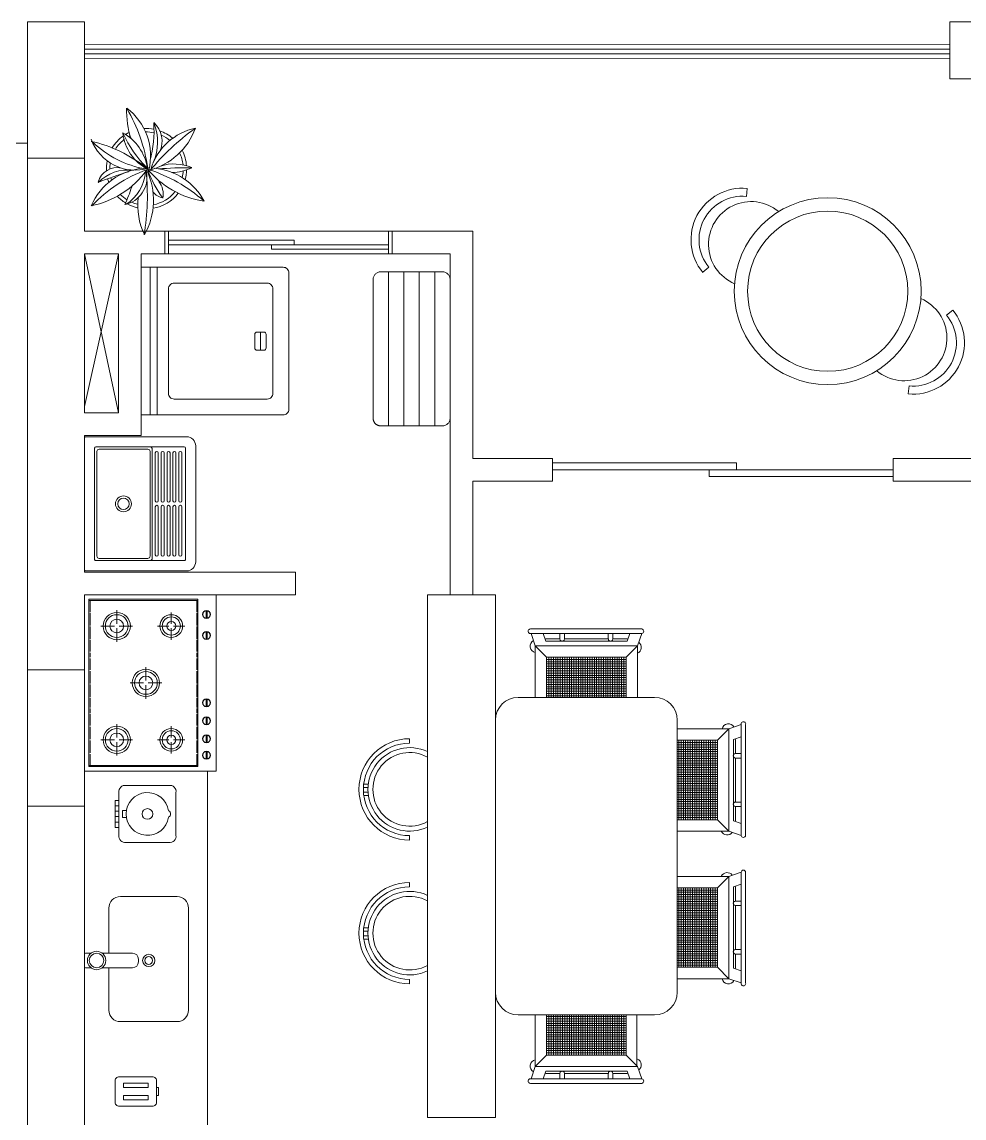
# Model space of a CAD drawing. Header units: millimetres. Extents: x 2878 to 6301, y 540 to 1980.
# Drawn here: x 2931.42 to 2935.567, y 831.834 to 836.656 of the extents above; entities that cross this region are included whole.
import ezdxf

# ---------------------------------------------------------------- set-up
doc = ezdxf.new("R2010")
doc.units = ezdxf.units.MM
doc.header["$LTSCALE"] = 4
doc.linetypes.add('HIDDEN2', pattern=[4.7625, 3.175, -1.5875])
for name, color, linetype, lineweight in [('ALVENARIA', 4, 'Continuous', 20), ('ALVENARIA EM VISTA', 1, 'Continuous', 5), ('COTAS', 35, 'Continuous', 5), ('fino', 2, 'Continuous', 9), ('JANELA', 2, 'Continuous', 20), ('PILAR', 1, 'Continuous', 5), ('PORTA', 2, 'Continuous', 20)]:
    doc.layers.add(name, color=color, linetype=linetype, lineweight=lineweight)

# ---------------------------------------------------------------- blocks, each defined once
blk = doc.blocks.new('Vaso-01')
at = {"layer": 'fino', "color": 0}
for centre, radius, start, end in [((0.2731, 0.1392), 0.304, 150.2411, 205.809), ((1.0095, 0.1197), 1.0133, 170.24, 186.1148), ((-0.2705, 0.1579), 0.3094, 354.3326, 25.2804), ((0, 0), 0.1766, 99.3833, 142.2838), ((0, 0), 0.1616, 100.7679, 141.263), ((0.1198, 0.0386), 0.1218, 101.4267, 190.9877), ((-0.2073, 0.5814), 0.6123, 289.6318, 316.9416), ((0.3212, -0.227), 0.3977, 101.2486, 143.9899), ((0.1919, -0.0023), 0.1888, 121.9055, 175.1859), ((-0.0101, 0.2737), 0.2768, 274.4073, 336.4431), ((0, 0), 0.1766, 61.4504, 77.3966), ((0, 0), 0.1616, 66.0399, 76.0819), ((0.6526, -0.1054), 0.6161, 154.6853, 162.4501), ((0, 0), 0.1766, 43.2421, 58.5179), ((-0.0101, 0.2737), 0.2768, 208.0484, 264.6491), ((-0.3146, -0.2541), 0.4022, 39.15, 81.389), ((0.1996, 0.6539), 0.683, 228.5745, 252.3842), ((0.0145, 0.1124), 0.0882, 169.1166, 218.9556), ((-0.0914, 0.0458), 0.0854, 42.8374, 76.9786), ((-0.4814, -0.1717), 0.5083, 20.5138, 36.0242), ((0, 0), 0.1616, 44.4902, 57.8054), ((0.0841, 0.1866), 0.1803, 261.6389, 315.6255), ((-0.2959, 1.2941), 1.3344, 286.3355, 292.415), ((0.1292, 0.0822), 0.087, 257.3557, 344.3532), ((0, 0), 0.1616, 13.9193, 18.1949), ((0, 0), 0.1766, 14.451, 19.9273), ((0.0616, -0.2787), 0.2945, 104.1284, 160.1468), ((-0.7998, 0.6489), 1.0123, 305.4464, 320.7382), ((-0.102, -0.212), 0.2296, 92.4374, 115.2956), ((-0.1937, 1.7993), 1.8037, 269.91, 274.502), ((0, 0), 0.1766, 164.307, 178.3414), ((0, 0), 0.1616, 166.0394, 176.5384), ((0.2467, -0.0555), 0.2645, 166.3603, 232.9474), ((0.0509, -0.1979), 0.2043, 19.4342, 107.4357), ((-0.1018, -0.1813), 0.208, 6.5073, 62.3609), ((-0.2705, 0.1579), 0.3094, 330.7697, 331.9367), ((-0.0703, -0.4355), 0.4429, 46.1483, 80.3711), ((0, 0), 0.1616, 351.1374, 0.5369), ((0, 0), 0.1766, 348.8269, 2.9756), ((-0.2715, 0.0801), 0.2648, 282.2423, 341.7321), ((-0.121, 0.1794), 0.2001, 246.7315, 287.3971), ((0, 0), 0.1766, 184.2082, 207.3889), ((0, 0), 0.1616, 185.9382, 205.5532), ((0.1701, -0.1159), 0.2191, 155.9893, 202.84), ((0.4649, -0.1655), 0.498, 165.0604, 184.0737), ((0.6941, 0.0968), 0.7065, 188.0959, 210.7226), ((0.2069, 0.029), 0.2129, 188.5552, 241.3289), ((-0.3833, -0.3786), 0.5353, 24.7599, 44.6473), ((0.3791, 0.475), 0.6104, 231.5416, 257.1764), ((0.042, -0.1207), 0.1104, 154.5276, 228.0163), ((0, 0), 0.1616, 307.813, 328.1126), ((0, 0), 0.1766, 305.5509, 328.9047), ((0, 0), 0.1766, 229.2349, 250.7309), ((0, 0), 0.1616, 230.3126, 246.3172), ((-0.3146, -0.2541), 0.4022, 358.2222, 17.8583), ((0, 0), 0.1616, 296.591, 299.2239), ((0, 0), 0.1616, 258.2064, 271.578), ((0, 0), 0.1766, 259.2239, 273.7092), ((0, 0), 0.1766, 295.5702, 301.5776)]:
    blk.add_arc(centre, radius, start, end, dxfattribs=at)
blk = doc.blocks.new('máquina_lavar_roupa')
at = {"layer": 'fino'}
for p, q in [((-0.07, 0.65), (-0.07, 0)), ((-0.04, 0.65), (-0.04, 0)), ((-0.55, 0.295), (-0.55, 0.355)), ((-0.54, 0.365), (-0.51, 0.365)), ((-0.5, 0.295), (-0.5, 0.355)), ((-0.54, 0.285), (-0.51, 0.285))]:
    blk.add_line(p, q, dxfattribs=at)
for points in [[(-0.625, 0.65), (0, 0.65), (0, 0), (-0.625, 0, -0.414214), (-0.65, 0.025), (-0.65, 0.625, -0.414214)], [(-0.555, 0.07, -0.414214), (-0.58, 0.095), (-0.58, 0.555, -0.414214), (-0.555, 0.58), (-0.145, 0.58, -0.414214), (-0.12, 0.555), (-0.12, 0.095, -0.414214), (-0.145, 0.07)]]:
    blk.add_lwpolyline(points, format="xyb", close=True, dxfattribs=at)
blk.add_lwpolyline([(-0.525, 0.285), (-0.525, 0.365)], dxfattribs=at)
for centre, start, end in [((-0.54, 0.355), 90, 180), ((-0.51, 0.355), 360, 90), ((-0.54, 0.295), 180, 270), ((-0.51, 0.295), 270, 360)]:
    blk.add_arc(centre, 0.01, start, end, dxfattribs=at)
blk = doc.blocks.new('tanque')
at = {"layer": 'fino'}
for points in [[(-0.29, 0, 0.414214), (-0.295, -0.005), (-0.295, -0.45, 0.414214), (-0.255, -0.49), (0.255, -0.49, 0.414214), (0.295, -0.45), (0.295, -0.005, 0.414214), (0.29, 0)], [(-0.25, -0.289, 0.414214), (-0.24, -0.299), (0.24, -0.299, 0.414214), (0.25, -0.289), (0.25, -0.05, 0.414214), (0.245, -0.045), (-0.245, -0.045, 0.414214), (-0.25, -0.05)], [(-0.23, -0.055, 0.414214), (-0.24, -0.065), (-0.24, -0.279, 0.414214), (-0.23, -0.289), (0.23, -0.289, 0.414214), (0.24, -0.279), (0.24, -0.065, 0.414214), (0.23, -0.055)], [(-0.224, -0.325, -1), (-0.224, -0.312), (-0.013, -0.312, -1), (-0.013, -0.325)], [(0.224, -0.325, 1), (0.224, -0.312), (0.013, -0.312, 1), (0.013, -0.325)], [(-0.224, -0.351, -1), (-0.224, -0.338), (-0.013, -0.338, -1), (-0.013, -0.351)], [(-0.224, -0.377, -1), (-0.224, -0.364), (-0.013, -0.364, -1), (-0.013, -0.377)], [(0.224, -0.351, 1), (0.224, -0.338), (0.013, -0.338, 1), (0.013, -0.351)], [(0.224, -0.377, 1), (0.224, -0.364), (0.013, -0.364, 1), (0.013, -0.377)], [(-0.224, -0.403, -1), (-0.224, -0.39), (-0.013, -0.39, -1), (-0.013, -0.403)], [(-0.224, -0.429, -1), (-0.224, -0.416), (-0.013, -0.416, -1), (-0.013, -0.429)], [(0.224, -0.403, 1), (0.224, -0.39), (0.013, -0.39, 1), (0.013, -0.403)], [(0.224, -0.429, 1), (0.224, -0.416), (0.013, -0.416, 1), (0.013, -0.429)]]:
    blk.add_lwpolyline(points, format="xyb", close=True, dxfattribs=at)
blk.add_lwpolyline([(-0.25, -0.289), (-0.25, -0.44, 0.414214), (-0.245, -0.445), (0.245, -0.445, 0.414214), (0.25, -0.44), (0.25, -0.289)], format="xyb", dxfattribs=at)
for radius in [0.035, 0.025]:
    blk.add_circle((0, -0.172), radius, dxfattribs=at)
blk = doc.blocks.new('VARALP01')
at = {"linetype": 'HIDDEN2'}
for p, q in [((0.45, 0), (-0.45, 0)), ((-0.5, -0.05), (-0.5, -0.45)), ((0.5, -0.45), (0.5, -0.05)), ((0.5, -0.1), (-0.5, -0.1)), ((0.5, -0.2), (-0.5, -0.2)), ((0.5, -0.3), (-0.5, -0.3)), ((0.5, -0.4), (-0.5, -0.4)), ((-0.45, -0.5), (0.45, -0.5))]:
    blk.add_line(p, q, dxfattribs=at)
for centre, start, end in [((-0.45, -0.05), 90, 180), ((0.45, -0.05), 0, 90), ((-0.45, -0.45), 180, 270), ((0.45, -0.45), 270, 0)]:
    blk.add_arc(centre, 0.05, start, end, dxfattribs=at)
blk = doc.blocks.new('liquidificador001')
at = {"linetype": 'Continuous'}
for p, q in [((-3, 4), (3, 4)), ((-4, -3), (-4, 3)), ((4, 3), (4, -3)), ((-0.5, -2.96003), (-0.5, -3.5)), ((0.5, -3.5), (0.5, -2.96003)), ((3, -4), (-3, -4)), ((-1.875, -4.5), (-1.875, -4)), ((-1.875, -4.5), (1.875, -4.5)), ((-1.125, -4.5), (-1.125, -4)), ((-0.5, -3.5), (0.5, -3.5)), ((-0.375, -4), (-0.375, -4.5)), ((0.375, -4.5), (0.375, -4)), ((1.125, -4), (1.125, -4.5)), ((1.875, -4.5), (1.875, -4))]:
    blk.add_line(p, q, dxfattribs=at)
blk.add_circle((0, 0), 0.75, dxfattribs=at)
for centre, radius, start, end in [((-3.125, 3.125), 0.88388, 81.8699, 188.1301), ((0, 2.75), 0.5, 25.58079, 154.1068), ((3.125, 3.125), 0.88388, 351.8699, 98.1301), ((0, 0), 3, 98.62088, 81.31995), ((-3.125, -3.125), 0.88388, 171.8699, 278.1301), ((3.125, -3.125), 0.88388, 261.8699, 8.130102)]:
    blk.add_arc(centre, radius, start, end, dxfattribs=at)
blk = doc.blocks.new('torradeira001')
at = {"linetype": 'Continuous'}
for p, q in [((-2, 0.5), (-2, -4.5)), ((-1, 1.5), (7, 1.5)), ((0, 0), (0, -1)), ((6, 0), (0, 0)), ((6, -1), (6, 0)), ((8, 0.5), (8, -4.5)), ((0, -1), (6, -1)), ((8, -1), (8.5, -1)), ((8.5, -1), (8.5, -3)), ((0, -3), (0, -4)), ((6, -3), (0, -3)), ((0, -4), (6, -4)), ((6, -4), (6, -3)), ((8.5, -3), (8, -3)), ((7, -5.5), (-1, -5.5))]:
    blk.add_line(p, q, dxfattribs=at)
for centre, start, end in [((-1.125, 0.625), 81.8699, 188.1301), ((7.125, 0.625), 351.8699, 98.1301), ((-1.125, -4.625), 171.8699, 278.1301), ((7.125, -4.625), 261.8699, 8.1301)]:
    blk.add_arc(centre, 0.884, start, end, dxfattribs=at)
blk = doc.blocks.new('MESA2LUG')
at = {"layer": 'COTAS'}
for p, q in [((-0.2166, 0.6293), (-0.1784, 0.6134)), ((0.2356, 0.6134), (0.2739, 0.6293)), ((-0.2739, -0.6039), (-0.2356, -0.588)), ((0.1784, -0.588), (0.2166, -0.6039))]:
    blk.add_line(p, q, dxfattribs=at)
for radius in [0.483, 0.414]:
    blk.add_circle((0, 0.0127), radius, dxfattribs=at)
for centre, radius, start, end in [((0.0286, 0.5271), 0.2657, 22.6199, 157.3801), ((0.0286, 0.5271), 0.2242, 22.6199, 157.3801), ((0.0286, 0.4754), 0.2208, 347.9254, 184.99), ((-0.0286, -0.45), 0.2208, 167.9254, 4.99), ((-0.0286, -0.5017), 0.2657, 202.6199, 337.3801), ((-0.0286, -0.5017), 0.2243, 202.6199, 337.3801)]:
    blk.add_arc(centre, radius, start, end, dxfattribs=at)
blk = doc.blocks.new('PILAR')
at = {"layer": 'PILAR', "ltscale": 0.01}
blk.add_lwpolyline([(-0.15, 0), (0.1, 0), (0.1, -0.6), (-0.15, -0.6)], close=True, dxfattribs=at)

msp = doc.modelspace()

# ---------------------------------------------------------------- linework, layer by layer
at = {"layer": 'ALVENARIA', "ltscale": 0.03}
msp.add_line((2931.6947, 836.6562), (2931.5447, 836.6562), dxfattribs=at)
at = {"layer": 'ALVENARIA'}
for p, q in [((2931.6947, 836.6562), (2931.6947, 835.7362)), ((2931.3937, 836.1228), (2931.4447, 836.1228)), ((2931.6947, 835.7362), (2932.0651, 835.7362)), ((2932.0489, 835.7362), (2932.0489, 835.6362)), ((2933.0327, 835.7361), (2933.4047, 835.7361)), ((2933.0489, 835.7361), (2933.0489, 835.6361)), ((2933.4047, 835.7361), (2933.4046, 834.7361)), ((2931.9447, 835.6362), (2932.3677, 835.6362)), ((2933.0327, 835.6361), (2933.3047, 835.6361)), ((2933.3047, 835.6361), (2933.3046, 834.1361)), ((2935.7046, 834.736), (2935.2546, 834.736)), ((2933.7546, 834.6361), (2933.4046, 834.6361)), ((2933.4046, 834.6361), (2933.4046, 834.1361)), ((2935.7046, 834.6361), (2935.2546, 834.6361))]:
    msp.add_line(p, q, dxfattribs=at)
at = {"layer": 'ALVENARIA', "ltscale": 0.5}
msp.add_line((2931.4447, 836.0562), (2931.4447, 829.6813), dxfattribs=at)
at = {"layer": 'ALVENARIA', "ltscale": 200}
for p, q in [((2931.9447, 834.8362), (2931.9447, 835.6362)), ((2931.6947, 834.8362), (2931.6946, 834.2362)), ((2931.6947, 834.8362), (2931.9447, 834.8362)), ((2933.7546, 834.736), (2933.4046, 834.7361)), ((2933.7546, 834.736), (2933.7546, 834.6361)), ((2935.2546, 834.736), (2935.2546, 834.6361)), ((2932.6247, 834.2361), (2931.6946, 834.2362)), ((2932.6247, 834.1361), (2932.6247, 834.2361)), ((2931.6946, 834.1362), (2931.6944, 830.4053)), ((2932.6247, 834.1361), (2931.6946, 834.1362))]:
    msp.add_line(p, q, dxfattribs=at)
at = {"layer": 'ALVENARIA EM VISTA'}
for p, q in [((2935.5048, 836.556), (2931.6947, 836.5562)), ((2935.5048, 836.536), (2931.6947, 836.5362)), ((2935.5048, 836.516), (2931.6947, 836.5162)), ((2935.5048, 836.496), (2931.6947, 836.4962))]:
    msp.add_line(p, q, dxfattribs=at)
at = {"layer": 'COTAS'}
for p, q in [((2933.0327, 835.7361), (2932.057, 835.7362)), ((2931.6947, 835.6362), (2931.8447, 835.6362)), ((2933.0327, 835.6361), (2932.057, 835.6362)), ((2931.7146, 833.3802), (2931.7146, 834.1162)), ((2931.7146, 834.1162), (2932.1946, 834.1162)), ((2931.7196, 834.0609), (2931.7196, 834.1112)), ((2932.1896, 834.1112), (2932.1896, 834.0609)), ((2932.1946, 834.1162), (2932.1946, 833.3802)), ((2931.7196, 834.001), (2931.7196, 834.0559)), ((2932.1896, 834.0559), (2932.1896, 834.001)), ((2932.2348, 834.0627), (2932.2307, 834.0627)), ((2932.2307, 834.0627), (2932.2307, 834.0367)), ((2932.2307, 834.0367), (2932.2348, 834.0367)), ((2932.2348, 834.0367), (2932.2348, 834.0627)), ((2931.7196, 833.9411), (2931.7196, 833.996)), ((2932.1896, 833.996), (2932.1896, 833.9411)), ((2934.1482, 833.9858), (2933.6608, 833.9858)), ((2931.7196, 833.8859), (2931.7196, 833.9361)), ((2932.1896, 833.9361), (2932.1896, 833.8859)), ((2932.2307, 833.9704), (2932.2307, 833.9444)), ((2932.2348, 833.9704), (2932.2307, 833.9704)), ((2932.2307, 833.9444), (2932.2348, 833.9444)), ((2932.2348, 833.9444), (2932.2348, 833.9704)), ((2934.1482, 833.9658), (2933.6608, 833.9658)), ((2933.6795, 833.9116), (2933.6608, 833.9658)), ((2933.7255, 833.9316), (2933.7137, 833.9658)), ((2933.7255, 833.9416), (2933.7879, 833.9416)), ((2933.7879, 833.9658), (2933.7879, 833.9415)), ((2933.8079, 833.9658), (2933.8079, 833.9415)), ((2933.8079, 833.9416), (2934.0011, 833.9416)), ((2934.0011, 833.9658), (2934.0011, 833.9413)), ((2934.0211, 833.9658), (2934.0211, 833.9413)), ((2934.0211, 833.9416), (2934.0835, 833.9416)), ((2934.0835, 833.9316), (2934.0953, 833.9658)), ((2934.1295, 833.9116), (2934.1482, 833.9658)), ((2933.6795, 833.6848), (2933.6795, 833.9116)), ((2933.7295, 833.8616), (2933.6795, 833.9116)), ((2933.6795, 833.9116), (2934.1295, 833.9116)), ((2933.7255, 833.9316), (2934.0835, 833.9316)), ((2934.1295, 833.9116), (2934.0795, 833.8616)), ((2934.1295, 833.9116), (2934.1295, 833.6848)), ((2931.7196, 833.8609), (2931.7196, 833.8809)), ((2931.7196, 833.8056), (2931.7196, 833.8559)), ((2932.1896, 833.8809), (2932.1896, 833.8609)), ((2932.1896, 833.8559), (2932.1896, 833.8056)), ((2933.7295, 833.6848), (2933.7295, 833.8616)), ((2933.7295, 833.8616), (2934.0795, 833.8616)), ((2933.7295, 833.8516), (2934.0795, 833.8516)), ((2933.7295, 833.8416), (2934.0795, 833.8416)), ((2933.7395, 833.6848), (2933.7395, 833.8616)), ((2933.7495, 833.6848), (2933.7495, 833.8616)), ((2933.7595, 833.6848), (2933.7595, 833.8616)), ((2933.7695, 833.6848), (2933.7695, 833.8616)), ((2933.7795, 833.6848), (2933.7795, 833.8616)), ((2933.7895, 833.6848), (2933.7895, 833.8616)), ((2933.7995, 833.6848), (2933.7995, 833.8616)), ((2933.8095, 833.6848), (2933.8095, 833.8616)), ((2933.8195, 833.6848), (2933.8195, 833.8616)), ((2933.8295, 833.6848), (2933.8295, 833.8616)), ((2933.8395, 833.6848), (2933.8395, 833.8616)), ((2933.8495, 833.6848), (2933.8495, 833.8616)), ((2933.8595, 833.6848), (2933.8595, 833.8616)), ((2933.8695, 833.6848), (2933.8695, 833.8616)), ((2933.8795, 833.6848), (2933.8795, 833.8616)), ((2933.8895, 833.6848), (2933.8895, 833.8616)), ((2933.8995, 833.6848), (2933.8995, 833.8616)), ((2933.9095, 833.6848), (2933.9095, 833.8616)), ((2933.9195, 833.6848), (2933.9195, 833.8616)), ((2933.9295, 833.6848), (2933.9295, 833.8616)), ((2933.9395, 833.6848), (2933.9395, 833.8616)), ((2933.9495, 833.6848), (2933.9495, 833.8616)), ((2933.9595, 833.6848), (2933.9595, 833.8616)), ((2933.9695, 833.6848), (2933.9695, 833.8616)), ((2933.9795, 833.6848), (2933.9795, 833.8616)), ((2933.9895, 833.6848), (2933.9895, 833.8616)), ((2933.9995, 833.6848), (2933.9995, 833.8616)), ((2934.0095, 833.6848), (2934.0095, 833.8616)), ((2934.0195, 833.6848), (2934.0195, 833.8616)), ((2934.0295, 833.6848), (2934.0295, 833.8616)), ((2934.0395, 833.6848), (2934.0395, 833.8616)), ((2934.0495, 833.6848), (2934.0495, 833.8616)), ((2934.0595, 833.6848), (2934.0595, 833.8616)), ((2934.0695, 833.6848), (2934.0695, 833.8616)), ((2934.0795, 833.8616), (2934.0795, 833.6848)), ((2931.7196, 833.7457), (2931.7196, 833.8006)), ((2932.1896, 833.8006), (2932.1896, 833.7457)), ((2933.7295, 833.8316), (2934.0795, 833.8316)), ((2933.7295, 833.8216), (2934.0795, 833.8216)), ((2933.7295, 833.8116), (2934.0795, 833.8116)), ((2933.7295, 833.8016), (2934.0795, 833.8016)), ((2933.7295, 833.7916), (2934.0795, 833.7916)), ((2933.7295, 833.7816), (2934.0795, 833.7816)), ((2933.7295, 833.7716), (2934.0795, 833.7716)), ((2933.7295, 833.7616), (2934.0795, 833.7616)), ((2933.7295, 833.7516), (2934.0795, 833.7516)), ((2931.7196, 833.6858), (2931.7196, 833.7407)), ((2932.1896, 833.7407), (2932.1896, 833.6858)), ((2933.7295, 833.7416), (2934.0795, 833.7416)), ((2933.7295, 833.7316), (2934.0795, 833.7316)), ((2933.7295, 833.7216), (2934.0795, 833.7216)), ((2933.7295, 833.7116), (2934.0795, 833.7116)), ((2933.7295, 833.7016), (2934.0795, 833.7016)), ((2931.7196, 833.6405), (2931.7196, 833.6808)), ((2932.1896, 833.6808), (2932.1896, 833.6405)), ((2932.2307, 833.6741), (2932.2307, 833.6481)), ((2932.2348, 833.6741), (2932.2307, 833.6741)), ((2932.2307, 833.6481), (2932.2348, 833.6481)), ((2932.2348, 833.6481), (2932.2348, 833.6741)), ((2933.6045, 833.6848), (2934.2045, 833.6848)), ((2933.7295, 833.6916), (2934.0795, 833.6916)), ((2931.7196, 833.6155), (2931.7196, 833.6355)), ((2931.7196, 833.5603), (2931.7196, 833.6105)), ((2932.1896, 833.6355), (2932.1896, 833.6155)), ((2932.1896, 833.6105), (2932.1896, 833.5603)), ((2931.7196, 833.5004), (2931.7196, 833.5553)), ((2932.1896, 833.5553), (2932.1896, 833.5004)), ((2932.2307, 833.595), (2932.2307, 833.569)), ((2932.2348, 833.595), (2932.2307, 833.595)), ((2932.2307, 833.569), (2932.2348, 833.569)), ((2932.2348, 833.569), (2932.2348, 833.595)), ((2933.5045, 832.8937), (2933.5045, 833.5848)), ((2934.3045, 833.5848), (2934.3045, 832.8937)), ((2934.5314, 833.5459), (2934.5855, 833.5646)), ((2934.5855, 833.0773), (2934.5855, 833.5646)), ((2934.6055, 833.0773), (2934.6055, 833.5646)), ((2932.2307, 833.5159), (2932.2307, 833.4899)), ((2932.2348, 833.5159), (2932.2307, 833.5159)), ((2932.2348, 833.4899), (2932.2348, 833.5159)), ((2933.1265, 833.5029), (2933.1265, 833.4833)), ((2934.3045, 833.5459), (2934.5314, 833.5459)), ((2934.4814, 833.4959), (2934.5314, 833.5459)), ((2934.5314, 833.5459), (2934.5314, 833.0959)), ((2934.5514, 833.4999), (2934.5855, 833.5117)), ((2931.7196, 833.4405), (2931.7196, 833.4954)), ((2932.1896, 833.4954), (2932.1896, 833.4405)), ((2932.2307, 833.4899), (2932.2348, 833.4899)), ((2934.3045, 833.4959), (2934.4814, 833.4959)), ((2934.3045, 833.4859), (2934.4814, 833.4859)), ((2934.3045, 833.4759), (2934.4814, 833.4759)), ((2934.3045, 833.4659), (2934.4814, 833.4659)), ((2934.3045, 833.4559), (2934.4814, 833.4559)), ((2934.3114, 833.4959), (2934.3114, 833.1459)), ((2934.3214, 833.4959), (2934.3214, 833.1459)), ((2934.3314, 833.4959), (2934.3314, 833.1459)), ((2934.3414, 833.4959), (2934.3414, 833.1459)), ((2934.3514, 833.4959), (2934.3514, 833.1459)), ((2934.3614, 833.4959), (2934.3614, 833.1459)), ((2934.3714, 833.4959), (2934.3714, 833.1459)), ((2934.3814, 833.4959), (2934.3814, 833.1459)), ((2934.3914, 833.4959), (2934.3914, 833.1459)), ((2934.4014, 833.4959), (2934.4014, 833.1459)), ((2934.4114, 833.4959), (2934.4114, 833.1459)), ((2934.4214, 833.4959), (2934.4214, 833.1459)), ((2934.4314, 833.4959), (2934.4314, 833.1459)), ((2934.4414, 833.4959), (2934.4414, 833.1459)), ((2934.4514, 833.4959), (2934.4514, 833.1459)), ((2934.4614, 833.4959), (2934.4614, 833.1459)), ((2934.4714, 833.4959), (2934.4714, 833.1459)), ((2934.4814, 833.4959), (2934.4814, 833.1459)), ((2934.5514, 833.4999), (2934.5514, 833.1419)), ((2934.5614, 833.4999), (2934.5614, 833.4376)), ((2931.7196, 833.3852), (2931.7196, 833.4355)), ((2932.1896, 833.4355), (2932.1896, 833.3852)), ((2932.2307, 833.4434), (2932.2307, 833.4174)), ((2932.2348, 833.4434), (2932.2307, 833.4434)), ((2932.2307, 833.4174), (2932.2348, 833.4174)), ((2932.2348, 833.4174), (2932.2348, 833.4434)), ((2934.3045, 833.4459), (2934.4814, 833.4459)), ((2934.3045, 833.4359), (2934.4814, 833.4359)), ((2934.3045, 833.4259), (2934.4814, 833.4259)), ((2934.3045, 833.4159), (2934.4814, 833.4159)), ((2934.3045, 833.4059), (2934.4814, 833.4059)), ((2934.5855, 833.4376), (2934.5612, 833.4376)), ((2934.5855, 833.4176), (2934.5612, 833.4176)), ((2934.5614, 833.4176), (2934.5614, 833.2243)), ((2932.1946, 833.3802), (2931.7146, 833.3802)), ((2934.3045, 833.3959), (2934.4814, 833.3959)), ((2934.3045, 833.3859), (2934.4814, 833.3859)), ((2934.3045, 833.3759), (2934.4814, 833.3759)), ((2934.3045, 833.3659), (2934.4814, 833.3659)), ((2934.3045, 833.3559), (2934.4814, 833.3559)), ((2934.3045, 833.3459), (2934.4814, 833.3459)), ((2934.3045, 833.3359), (2934.4814, 833.3359)), ((2934.3045, 833.3259), (2934.4814, 833.3259)), ((2934.3045, 833.3159), (2934.4814, 833.3159)), ((2932.9431, 833.2882), (2932.923, 833.2886)), ((2932.9433, 833.2677), (2932.9234, 833.268)), ((2932.9443, 833.3029), (2932.9244, 833.3032)), ((2934.3045, 833.3059), (2934.4814, 833.3059)), ((2934.3045, 833.2959), (2934.4814, 833.2959)), ((2934.3045, 833.2859), (2934.4814, 833.2859)), ((2934.3045, 833.2759), (2934.4814, 833.2759)), ((2934.3045, 833.2659), (2934.4814, 833.2659)), ((2932.9449, 833.253), (2932.9247, 833.2533)), ((2934.3045, 833.2559), (2934.4814, 833.2559)), ((2934.3045, 833.2459), (2934.4814, 833.2459)), ((2934.3045, 833.2359), (2934.4814, 833.2359)), ((2934.3045, 833.2259), (2934.4814, 833.2259)), ((2934.3045, 833.2159), (2934.4814, 833.2159)), ((2934.5855, 833.2243), (2934.5611, 833.2243)), ((2934.3045, 833.2059), (2934.4814, 833.2059)), ((2934.3045, 833.1959), (2934.4814, 833.1959)), ((2934.3045, 833.1859), (2934.4814, 833.1859)), ((2934.3045, 833.1759), (2934.4814, 833.1759)), ((2934.3045, 833.1659), (2934.4814, 833.1659)), ((2934.5855, 833.2043), (2934.5611, 833.2043)), ((2934.5614, 833.2043), (2934.5614, 833.1419)), ((2934.3045, 833.1559), (2934.4814, 833.1559)), ((2934.4814, 833.1459), (2934.3045, 833.1459)), ((2934.5314, 833.0959), (2934.4814, 833.1459)), ((2934.5514, 833.1419), (2934.5855, 833.1301)), ((2933.1265, 833.0764), (2933.1265, 833.0568)), ((2934.5314, 833.0959), (2934.3045, 833.0959)), ((2934.5314, 833.0959), (2934.5855, 833.0773)), ((2933.5045, 832.8937), (2933.5045, 832.3874)), ((2934.5314, 832.897), (2934.3045, 832.897)), ((2934.3045, 832.3874), (2934.3045, 832.8937)), ((2934.5314, 832.897), (2934.4814, 832.847)), ((2934.5314, 832.897), (2934.5855, 832.9157)), ((2934.5314, 832.447), (2934.5314, 832.897)), ((2934.5855, 832.9157), (2934.5855, 832.4283)), ((2934.6055, 832.9157), (2934.6055, 832.4283)), ((2933.1265, 832.8704), (2933.1265, 832.8508)), ((2934.4814, 832.847), (2934.3045, 832.847)), ((2934.3045, 832.837), (2934.4814, 832.837)), ((2934.3045, 832.827), (2934.4814, 832.827)), ((2934.3114, 832.497), (2934.3114, 832.847)), ((2934.3214, 832.497), (2934.3214, 832.847)), ((2934.3314, 832.497), (2934.3314, 832.847)), ((2934.3414, 832.497), (2934.3414, 832.847)), ((2934.3514, 832.497), (2934.3514, 832.847)), ((2934.3614, 832.497), (2934.3614, 832.847)), ((2934.3714, 832.497), (2934.3714, 832.847)), ((2934.3814, 832.497), (2934.3814, 832.847)), ((2934.3914, 832.497), (2934.3914, 832.847)), ((2934.4014, 832.497), (2934.4014, 832.847)), ((2934.4114, 832.497), (2934.4114, 832.847)), ((2934.4214, 832.497), (2934.4214, 832.847)), ((2934.4314, 832.497), (2934.4314, 832.847)), ((2934.4414, 832.497), (2934.4414, 832.847)), ((2934.4514, 832.497), (2934.4514, 832.847)), ((2934.4614, 832.497), (2934.4614, 832.847)), ((2934.4714, 832.497), (2934.4714, 832.847)), ((2934.4814, 832.497), (2934.4814, 832.847)), ((2934.5514, 832.851), (2934.5855, 832.8628)), ((2934.5514, 832.493), (2934.5514, 832.851)), ((2934.5614, 832.7886), (2934.5614, 832.851)), ((2931.8529, 832.808), (2932.1029, 832.808)), ((2934.3045, 832.817), (2934.4814, 832.817)), ((2934.3045, 832.807), (2934.4814, 832.807)), ((2934.3045, 832.797), (2934.4814, 832.797)), ((2934.3045, 832.787), (2934.4814, 832.787)), ((2934.5855, 832.7886), (2934.5611, 832.7886)), ((2931.8029, 832.5589), (2931.8029, 832.758)), ((2932.1529, 832.758), (2932.1529, 832.308)), ((2934.3045, 832.777), (2934.4814, 832.777)), ((2934.3045, 832.767), (2934.4814, 832.767)), ((2934.3045, 832.757), (2934.4814, 832.757)), ((2934.3045, 832.747), (2934.4814, 832.747)), ((2934.3045, 832.737), (2934.4814, 832.737)), ((2934.5855, 832.7686), (2934.5611, 832.7686)), ((2934.5614, 832.5754), (2934.5614, 832.7686)), ((2934.3045, 832.727), (2934.4814, 832.727)), ((2934.3045, 832.717), (2934.4814, 832.717)), ((2934.3045, 832.707), (2934.4814, 832.707)), ((2934.3045, 832.697), (2934.4814, 832.697)), ((2934.3045, 832.687), (2934.4814, 832.687)), ((2932.9431, 832.6557), (2932.923, 832.6561)), ((2932.9433, 832.6352), (2932.9234, 832.6355)), ((2932.9443, 832.6704), (2932.9244, 832.6708)), ((2934.3045, 832.677), (2934.4814, 832.677)), ((2934.3045, 832.667), (2934.4814, 832.667)), ((2934.3045, 832.657), (2934.4814, 832.657)), ((2934.3045, 832.647), (2934.4814, 832.647)), ((2934.3045, 832.637), (2934.4814, 832.637)), ((2932.9449, 832.6205), (2932.9247, 832.6208)), ((2934.3045, 832.627), (2934.4814, 832.627)), ((2934.3045, 832.617), (2934.4814, 832.617)), ((2934.3045, 832.607), (2934.4814, 832.607)), ((2934.3045, 832.597), (2934.4814, 832.597)), ((2934.3045, 832.587), (2934.4814, 832.587)), ((2931.6946, 832.5546), (2931.6946, 832.4996)), ((2931.7231, 832.5589), (2931.6989, 832.5589)), ((2931.9068, 832.5589), (2931.7734, 832.5589)), ((2934.3045, 832.577), (2934.4814, 832.577)), ((2934.3045, 832.567), (2934.4814, 832.567)), ((2934.3045, 832.557), (2934.4814, 832.557)), ((2934.3045, 832.547), (2934.4814, 832.547)), ((2934.3045, 832.537), (2934.4814, 832.537)), ((2934.5855, 832.5754), (2934.5612, 832.5754)), ((2934.5855, 832.5554), (2934.5612, 832.5554)), ((2934.5614, 832.493), (2934.5614, 832.5554)), ((2931.6989, 832.4953), (2931.7231, 832.4953)), ((2931.7734, 832.4953), (2931.9068, 832.4953)), ((2931.8029, 832.308), (2931.8029, 832.4953)), ((2931.9324, 832.521), (2931.9324, 832.5332)), ((2934.3045, 832.527), (2934.4814, 832.527)), ((2934.3045, 832.517), (2934.4814, 832.517)), ((2934.3045, 832.507), (2934.4814, 832.507)), ((2934.3045, 832.497), (2934.4814, 832.497)), ((2934.4814, 832.497), (2934.5314, 832.447)), ((2934.5514, 832.493), (2934.5855, 832.4812)), ((2933.1265, 832.4439), (2933.1265, 832.4244)), ((2934.3045, 832.447), (2934.5314, 832.447)), ((2934.5314, 832.447), (2934.5855, 832.4283)), ((2932.1029, 832.258), (2931.8529, 832.258)), ((2933.6045, 832.2874), (2934.2045, 832.2874)), ((2933.6795, 832.2874), (2933.6795, 832.0606)), ((2933.7295, 832.2874), (2933.7295, 832.1106)), ((2933.7295, 832.2806), (2934.0795, 832.2806)), ((2933.7295, 832.2706), (2934.0795, 832.2706)), ((2933.7295, 832.2606), (2934.0795, 832.2606)), ((2933.7295, 832.2506), (2934.0795, 832.2506)), ((2933.7395, 832.2874), (2933.7395, 832.1106)), ((2933.7495, 832.2874), (2933.7495, 832.1106)), ((2933.7595, 832.2874), (2933.7595, 832.1106)), ((2933.7695, 832.2874), (2933.7695, 832.1106)), ((2933.7795, 832.2874), (2933.7795, 832.1106)), ((2933.7895, 832.2874), (2933.7895, 832.1106)), ((2933.7995, 832.2874), (2933.7995, 832.1106)), ((2933.8095, 832.2874), (2933.8095, 832.1106)), ((2933.8195, 832.2874), (2933.8195, 832.1106)), ((2933.8295, 832.2874), (2933.8295, 832.1106)), ((2933.8395, 832.2874), (2933.8395, 832.1106)), ((2933.8495, 832.2874), (2933.8495, 832.1106)), ((2933.8595, 832.2874), (2933.8595, 832.1106)), ((2933.8695, 832.2874), (2933.8695, 832.1106)), ((2933.8795, 832.2874), (2933.8795, 832.1106)), ((2933.8895, 832.2874), (2933.8895, 832.1106)), ((2933.8995, 832.2874), (2933.8995, 832.1106)), ((2933.9095, 832.2874), (2933.9095, 832.1106)), ((2933.9195, 832.2874), (2933.9195, 832.1106)), ((2933.9295, 832.2874), (2933.9295, 832.1106)), ((2933.9395, 832.2874), (2933.9395, 832.1106)), ((2933.9495, 832.2874), (2933.9495, 832.1106)), ((2933.9595, 832.2874), (2933.9595, 832.1106)), ((2933.9695, 832.2874), (2933.9695, 832.1106)), ((2933.9795, 832.2874), (2933.9795, 832.1106)), ((2933.9895, 832.2874), (2933.9895, 832.1106)), ((2933.9995, 832.2874), (2933.9995, 832.1106)), ((2934.0095, 832.2874), (2934.0095, 832.1106)), ((2934.0195, 832.2874), (2934.0195, 832.1106)), ((2934.0295, 832.2874), (2934.0295, 832.1106)), ((2934.0395, 832.2874), (2934.0395, 832.1106)), ((2934.0495, 832.2874), (2934.0495, 832.1106)), ((2934.0595, 832.2874), (2934.0595, 832.1106)), ((2934.0695, 832.2874), (2934.0695, 832.1106)), ((2934.0795, 832.1106), (2934.0795, 832.2874)), ((2934.1262, 832.2874), (2934.1262, 832.0606)), ((2933.7295, 832.2406), (2934.0795, 832.2406)), ((2933.7295, 832.2306), (2934.0795, 832.2306)), ((2933.7295, 832.2206), (2934.0795, 832.2206)), ((2933.7295, 832.2106), (2934.0795, 832.2106)), ((2933.7295, 832.2006), (2934.0795, 832.2006)), ((2933.7295, 832.1906), (2934.0795, 832.1906)), ((2933.7295, 832.1806), (2934.0795, 832.1806)), ((2933.7295, 832.1706), (2934.0795, 832.1706)), ((2933.7295, 832.1606), (2934.0795, 832.1606)), ((2933.7295, 832.1506), (2934.0795, 832.1506)), ((2933.7295, 832.1106), (2933.6795, 832.0606)), ((2933.7295, 832.1406), (2934.0795, 832.1406)), ((2933.7295, 832.1306), (2934.0795, 832.1306)), ((2933.7295, 832.1206), (2934.0795, 832.1206)), ((2933.7295, 832.1106), (2934.0795, 832.1106)), ((2934.1295, 832.0606), (2934.0795, 832.1106)), ((2933.6795, 832.0606), (2933.6608, 832.0064)), ((2933.6795, 832.0606), (2934.1295, 832.0606)), ((2934.1295, 832.0606), (2934.1482, 832.0064)), ((2934.1482, 832.0064), (2933.6608, 832.0064)), ((2933.7255, 832.0406), (2933.7137, 832.0064)), ((2933.7255, 832.0406), (2934.0835, 832.0406)), ((2933.7255, 832.0306), (2933.7879, 832.0306)), ((2933.7879, 832.0064), (2933.7879, 832.0307)), ((2933.8079, 832.0064), (2933.8079, 832.0307)), ((2933.8079, 832.0306), (2934.0011, 832.0306)), ((2934.0011, 832.0064), (2934.0011, 832.0309)), ((2934.0211, 832.0064), (2934.0211, 832.0309)), ((2934.0211, 832.0306), (2934.0835, 832.0306)), ((2934.0835, 832.0406), (2934.0953, 832.0064)), ((2934.1482, 831.9864), (2933.6608, 831.9864))]:
    msp.add_line(p, q, dxfattribs=at)
at = {"layer": 'COTAS', "ltscale": 200}
for p, q in [((2932.6179, 835.6961), (2932.0651, 835.6962)), ((2932.5679, 835.6761), (2932.0651, 835.6762)), ((2933.0327, 835.6761), (2932.5679, 835.6761)), ((2933.0327, 835.6561), (2932.5179, 835.6561)), ((2933.4045, 834.1361), (2933.3045, 834.1361))]:
    msp.add_line(p, q, dxfattribs=at)
at = {"layer": 'COTAS', "ltscale": 0.03}
for p, q in [((2932.5179, 835.6561), (2932.5179, 835.6761)), ((2932.6179, 835.6761), (2932.6179, 835.6961))]:
    msp.add_line(p, q, dxfattribs=at)
at = {"layer": 'COTAS', "ltscale": 0.01}
for p, q in [((2931.6946, 834.9638), (2931.8447, 835.6362)), ((2931.8447, 834.9362), (2931.6947, 835.6362)), ((2931.8371, 834.0085), (2931.8371, 834.0682)), ((2931.8371, 834.0085), (2931.8371, 834.0682)), ((2932.0771, 834.0085), (2932.0771, 834.0585)), ((2931.8271, 833.9985), (2931.7671, 833.9985)), ((2931.8371, 833.9885), (2931.8371, 833.9289)), ((2931.8371, 833.9885), (2931.8371, 833.9289)), ((2931.8471, 833.9985), (2931.9071, 833.9985)), ((2932.0671, 833.9985), (2932.0171, 833.9985)), ((2932.0771, 833.9885), (2932.0771, 833.9385)), ((2932.0871, 833.9985), (2932.1371, 833.9985)), ((2931.9655, 833.7582), (2931.9655, 833.8178)), ((2931.9655, 833.7582), (2931.9655, 833.8178)), ((2931.9555, 833.7482), (2931.8955, 833.7482)), ((2931.9755, 833.7482), (2932.0355, 833.7482)), ((2931.9655, 833.7382), (2931.9655, 833.6786)), ((2931.9655, 833.7382), (2931.9655, 833.6786)), ((2931.8371, 833.5079), (2931.8371, 833.5675)), ((2931.8371, 833.5079), (2931.8371, 833.5675)), ((2932.0771, 833.5079), (2932.0771, 833.5579)), ((2933.5045, 832.3874), (2933.5045, 833.5848)), ((2931.8271, 833.4979), (2931.7671, 833.4979)), ((2931.8371, 833.4879), (2931.8371, 833.4282)), ((2931.8371, 833.4879), (2931.8371, 833.4282)), ((2931.8471, 833.4979), (2931.9071, 833.4979)), ((2932.0671, 833.4979), (2932.0171, 833.4979)), ((2932.0771, 833.4879), (2932.0771, 833.4379)), ((2932.0871, 833.4979), (2932.1371, 833.4979))]:
    msp.add_line(p, q, dxfattribs=at)
at = {"layer": 'COTAS', "color": 3}
for p, q in [((2933.2045, 831.8361), (2933.2045, 834.1361)), ((2933.5045, 834.1361), (2933.2045, 834.1361)), ((2933.5045, 831.8361), (2933.5045, 834.1361)), ((2933.2045, 831.8361), (2933.5045, 831.8361))]:
    msp.add_line(p, q, dxfattribs=at)
at = {"layer": 'COTAS', "ltscale": 200}
msp.add_lwpolyline([(2931.8447, 834.9362), (2931.8447, 835.6362), (2931.6947, 835.6362), (2931.6947, 834.9362)], close=True, dxfattribs=at)
at = {"layer": 'COTAS'}
for points in [[(2932.2746, 834.1362), (2932.2746, 833.3602), (2931.6946, 833.3602), (2931.6946, 834.1362)], [(2932.2322, 834.067), (2932.2389, 834.0657), (2932.2446, 834.0619), (2932.2484, 834.0562), (2932.2497, 834.0495), (2932.2484, 834.0428), (2932.2446, 834.0371), (2932.2389, 834.0333), (2932.2322, 834.032), (2932.2255, 834.0333), (2932.2198, 834.0371), (2932.216, 834.0428), (2932.2147, 834.0495), (2932.216, 834.0562), (2932.2198, 834.0619), (2932.2255, 834.0657)], [(2932.2322, 834.066), (2932.2385, 834.0647), (2932.2439, 834.0611), (2932.2474, 834.0558), (2932.2487, 834.0495), (2932.2474, 834.0432), (2932.2439, 834.0378), (2932.2385, 834.0343), (2932.2322, 834.033), (2932.2259, 834.0343), (2932.2205, 834.0378), (2932.217, 834.0432), (2932.2157, 834.0495), (2932.217, 834.0558), (2932.2205, 834.0611), (2932.2259, 834.0647)], [(2932.2322, 833.9747), (2932.2389, 833.9734), (2932.2446, 833.9696), (2932.2484, 833.9639), (2932.2497, 833.9572), (2932.2484, 833.9505), (2932.2446, 833.9448), (2932.2389, 833.941), (2932.2322, 833.9397), (2932.2255, 833.941), (2932.2198, 833.9448), (2932.216, 833.9505), (2932.2147, 833.9572), (2932.216, 833.9639), (2932.2198, 833.9696), (2932.2255, 833.9734)], [(2932.2322, 833.9737), (2932.2385, 833.9724), (2932.2439, 833.9689), (2932.2474, 833.9635), (2932.2487, 833.9572), (2932.2474, 833.9509), (2932.2439, 833.9455), (2932.2385, 833.942), (2932.2322, 833.9407), (2932.2259, 833.942), (2932.2205, 833.9455), (2932.217, 833.9509), (2932.2157, 833.9572), (2932.217, 833.9635), (2932.2205, 833.9689), (2932.2259, 833.9724)], [(2932.2322, 833.6784), (2932.2389, 833.6771), (2932.2446, 833.6733), (2932.2484, 833.6676), (2932.2497, 833.6609), (2932.2484, 833.6542), (2932.2446, 833.6485), (2932.2389, 833.6447), (2932.2322, 833.6434), (2932.2255, 833.6447), (2932.2198, 833.6485), (2932.216, 833.6542), (2932.2147, 833.6609), (2932.216, 833.6676), (2932.2198, 833.6733), (2932.2255, 833.6771)], [(2932.2322, 833.6774), (2932.2385, 833.6761), (2932.2439, 833.6726), (2932.2474, 833.6672), (2932.2487, 833.6609), (2932.2474, 833.6546), (2932.2439, 833.6493), (2932.2385, 833.6457), (2932.2322, 833.6444), (2932.2259, 833.6457), (2932.2205, 833.6493), (2932.217, 833.6546), (2932.2157, 833.6609), (2932.217, 833.6672), (2932.2205, 833.6726), (2932.2259, 833.6761)], [(2932.2322, 833.5993), (2932.2389, 833.598), (2932.2446, 833.5942), (2932.2484, 833.5885), (2932.2497, 833.5818), (2932.2484, 833.5751), (2932.2446, 833.5694), (2932.2389, 833.5656), (2932.2322, 833.5643), (2932.2255, 833.5656), (2932.2198, 833.5694), (2932.216, 833.5751), (2932.2147, 833.5818), (2932.216, 833.5885), (2932.2198, 833.5942), (2932.2255, 833.598)], [(2932.2322, 833.5983), (2932.2385, 833.597), (2932.2439, 833.5935), (2932.2474, 833.5881), (2932.2487, 833.5818), (2932.2474, 833.5755), (2932.2439, 833.5702), (2932.2385, 833.5666), (2932.2322, 833.5653), (2932.2259, 833.5666), (2932.2205, 833.5702), (2932.217, 833.5755), (2932.2157, 833.5818), (2932.217, 833.5881), (2932.2205, 833.5935), (2932.2259, 833.597)], [(2932.2322, 833.5202), (2932.2389, 833.5189), (2932.2446, 833.5151), (2932.2484, 833.5094), (2932.2497, 833.5027), (2932.2484, 833.496), (2932.2446, 833.4903), (2932.2389, 833.4865), (2932.2322, 833.4852), (2932.2255, 833.4865), (2932.2198, 833.4903), (2932.216, 833.496), (2932.2147, 833.5027), (2932.216, 833.5094), (2932.2198, 833.5151), (2932.2255, 833.5189)], [(2932.2322, 833.5192), (2932.2385, 833.5179), (2932.2439, 833.5144), (2932.2474, 833.509), (2932.2487, 833.5027), (2932.2474, 833.4964), (2932.2439, 833.4911), (2932.2385, 833.4875), (2932.2322, 833.4862), (2932.2259, 833.4875), (2932.2205, 833.4911), (2932.217, 833.4964), (2932.2157, 833.5027), (2932.217, 833.509), (2932.2205, 833.5144), (2932.2259, 833.5179)], [(2932.2322, 833.4477), (2932.2389, 833.4464), (2932.2446, 833.4426), (2932.2484, 833.4369), (2932.2497, 833.4302), (2932.2484, 833.4235), (2932.2446, 833.4178), (2932.2389, 833.414), (2932.2322, 833.4127), (2932.2255, 833.414), (2932.2198, 833.4178), (2932.216, 833.4235), (2932.2147, 833.4302), (2932.216, 833.4369), (2932.2198, 833.4426), (2932.2255, 833.4464)], [(2932.2322, 833.4467), (2932.2385, 833.4454), (2932.2439, 833.4418), (2932.2474, 833.4365), (2932.2487, 833.4302), (2932.2474, 833.4239), (2932.2439, 833.4185), (2932.2385, 833.415), (2932.2322, 833.4137), (2932.2259, 833.415), (2932.2205, 833.4185), (2932.217, 833.4239), (2932.2157, 833.4302), (2932.217, 833.4365), (2932.2205, 833.4418), (2932.2259, 833.4454)]]:
    msp.add_lwpolyline(points, close=True, dxfattribs=at)
for points in [[(2931.7146, 834.1112), (2932.1946, 834.1112)], [(2932.1946, 833.3852), (2931.7146, 833.3852)]]:
    msp.add_lwpolyline(points, dxfattribs=at)
at = {"layer": 'COTAS', "color": 3}
msp.add_lwpolyline([(2931.6946, 833.3602), (2931.6946, 831.694), (2932.2363, 831.694), (2932.2363, 833.3602)], close=True, dxfattribs=at)
at = {"layer": 'COTAS'}
for centre, radius in [((2931.8371, 833.9985), 0.06), ((2931.8371, 833.9985), 0.05), ((2932.0771, 833.9985), 0.05), ((2932.0771, 833.9985), 0.04), ((2931.8371, 833.9985), 0.03), ((2932.0771, 833.9985), 0.02), ((2931.9655, 833.7482), 0.06), ((2931.9655, 833.7482), 0.05), ((2931.9655, 833.7482), 0.03), ((2931.8371, 833.4979), 0.06), ((2931.8371, 833.4979), 0.05), ((2931.8371, 833.4979), 0.03), ((2932.0771, 833.4979), 0.05), ((2932.0771, 833.4979), 0.04), ((2932.0771, 833.4979), 0.02), ((2931.7482, 832.5271), 0.0405)]:
    msp.add_circle(centre, radius, dxfattribs=at)
at = {"layer": 'COTAS', "color": 7}
for centre, radius in [((2931.7482, 832.5271), 0.032), ((2931.9779, 832.5271), 0.0271), ((2931.9779, 832.5271), 0.0171)]:
    msp.add_circle(centre, radius, dxfattribs=at)
at = {"layer": 'COTAS'}
for centre, radius, start, end in [((2933.6584, 833.9758), 0.0103, 76.1381, 283.8619), ((2934.1469, 833.9758), 0.0101, 277.5257, 82.4743), ((2933.7979, 833.9415), 0.01, 179.5424, 0.4576), ((2934.0111, 833.9415), 0.01, 179.109, 0.891), ((2933.6848, 833.9098), 0.028, 118.1236, 259.0727), ((2934.1183, 833.9042), 0.028, 293.5922, 53.9949), ((2933.6045, 833.5848), 0.1, 90, 180), ((2934.2045, 833.5848), 0.1, 0, 90), ((2934.5296, 833.5406), 0.028, 28.1236, 169.0727), ((2934.5955, 833.5671), 0.0103, 346.1381, 193.8619), ((2933.1265, 833.2799), 0.223, 90, 270), ((2933.1265, 833.2799), 0.2035, 90, 270), ((2933.1265, 833.2799), 0.1836, 64.8386, 295.1614), ((2933.1265, 833.2799), 0.1619, 61.1734, 298.8266), ((2934.5613, 833.4276), 0.01, 89.5424, 270.4576), ((2934.5612, 833.2143), 0.01, 89.109, 270.891), ((2934.524, 833.1071), 0.028, 203.5922, 323.9949), ((2934.5955, 833.0786), 0.0101, 187.5257, 352.4743), ((2934.5955, 832.9144), 0.0101, 7.5257, 172.4743), ((2934.524, 832.8858), 0.028, 36.0051, 156.4078), ((2933.1265, 832.6474), 0.223, 90, 270), ((2933.1265, 832.6474), 0.2035, 90, 270), ((2933.1265, 832.6474), 0.1836, 64.8386, 295.1614), ((2931.8529, 832.758), 0.05, 90, 180), ((2932.1029, 832.758), 0.05, 0, 90), ((2933.1265, 832.6474), 0.1619, 61.1734, 298.8266), ((2934.5612, 832.7786), 0.01, 89.109, 270.891), ((2931.6989, 832.5546), 0.00428, 90, 180), ((2931.9068, 832.5332), 0.0257, 0, 90), ((2934.5613, 832.5654), 0.01, 89.5424, 270.4576), ((2931.6989, 832.4996), 0.00428, 180, 270), ((2931.9068, 832.521), 0.0257, 270, 0), ((2934.5296, 832.4523), 0.028, 190.9273, 331.8764), ((2934.5955, 832.4259), 0.0103, 166.1381, 13.8619), ((2933.6045, 832.3874), 0.1, 180, 270), ((2934.2045, 832.3874), 0.1, 270, 0), ((2931.8529, 832.308), 0.05, 180, 270), ((2932.1029, 832.308), 0.05, 270, 0), ((2933.6848, 832.0624), 0.028, 100.9273, 241.8764), ((2934.1183, 832.068), 0.028, 306.0051, 66.4078), ((2933.6584, 831.9964), 0.0103, 76.1381, 283.8619), ((2933.7979, 832.0307), 0.01, 359.5424, 180.4576), ((2934.0111, 832.0307), 0.01, 359.109, 180.891), ((2934.1469, 831.9964), 0.0101, 277.5257, 82.4743)]:
    msp.add_arc(centre, radius, start, end, dxfattribs=at)
at = {"layer": 'JANELA', "ltscale": 0.03}
for points in [[(2932.0489, 835.6362), (2932.0651, 835.6362), (2932.0651, 835.7362), (2932.0489, 835.7362)], [(2933.0327, 835.6361), (2933.0489, 835.6361), (2933.0489, 835.7361), (2933.0327, 835.7361)]]:
    msp.add_lwpolyline(points, close=True, dxfattribs=at)
at = {"layer": 'PILAR', "color": 1, "ltscale": 0.01}
msp.add_lwpolyline([(2935.5048, 836.4059), (2935.5048, 836.656), (2936.0048, 836.6559), (2936.0048, 836.4059)], close=True, dxfattribs=at)
at = {"layer": 'PORTA'}
for points in [[(2933.7546, 834.7161), (2933.7546, 834.6861), (2934.5646, 834.6861), (2934.5646, 834.7161)], [(2934.4446, 834.6861), (2934.4446, 834.6561), (2935.2546, 834.6561), (2935.2546, 834.6861)]]:
    msp.add_lwpolyline(points, close=True, dxfattribs=at)

# ---------------------------------------------------------------- block references
at = {"layer": 'COTAS', "xscale": -1, "rotation": 180}
msp.add_blockref('PILAR', (2931.5947, 836.0562), dxfattribs=at)
at = {"layer": 'COTAS', "color": 3, "rotation": 180}
msp.add_blockref('Vaso-01', (2931.9681, 836.0106), dxfattribs=at)
at = {"layer": 'COTAS'}
for name, p, xscale, yscale, zscale, rotation in [('MESA2LUG', (2934.9764, 835.4666), 0.8515426990811611, 0.8515426990811611, 0.8515426990811611, 62.07588864843787), ('VARALP01', (2933.3047, 835.2181), 0.6780209225512408, 0.6780209225512408, 0.6780209225512408, 270)]:
    msp.add_blockref(name, p, dxfattribs=dict(at, xscale=xscale, yscale=yscale, zscale=zscale, rotation=rotation))
at = {"layer": 'COTAS', "color": 3, "xscale": -1}
msp.add_blockref('máquina_lavar_roupa', (2931.9447, 834.927), dxfattribs=at)
at = {"layer": 'COTAS', "color": 3, "xscale": -1, "rotation": 90}
msp.add_blockref('tanque', (2931.6946, 834.5362), dxfattribs=at)
at = {"layer": 'COTAS', "rotation": 180}
msp.add_blockref('PILAR', (2931.5447, 833.2062), dxfattribs=at)
at = {"layer": 'COTAS', "color": 3}
for name, p, xscale, yscale, zscale, rotation in [('liquidificador001', (2931.9722, 833.1717), -0.0314170444966582, 0.0314170444966582, 0.0314170444966582, 270), ('torradeira001', (2931.8664, 831.9143), -0.01824341439327776, 0.01824341439327776, 0.01824341439327776, 180)]:
    msp.add_blockref(name, p, dxfattribs=dict(at, xscale=xscale, yscale=yscale, zscale=zscale, rotation=rotation))

doc.saveas('drawing.dxf')
